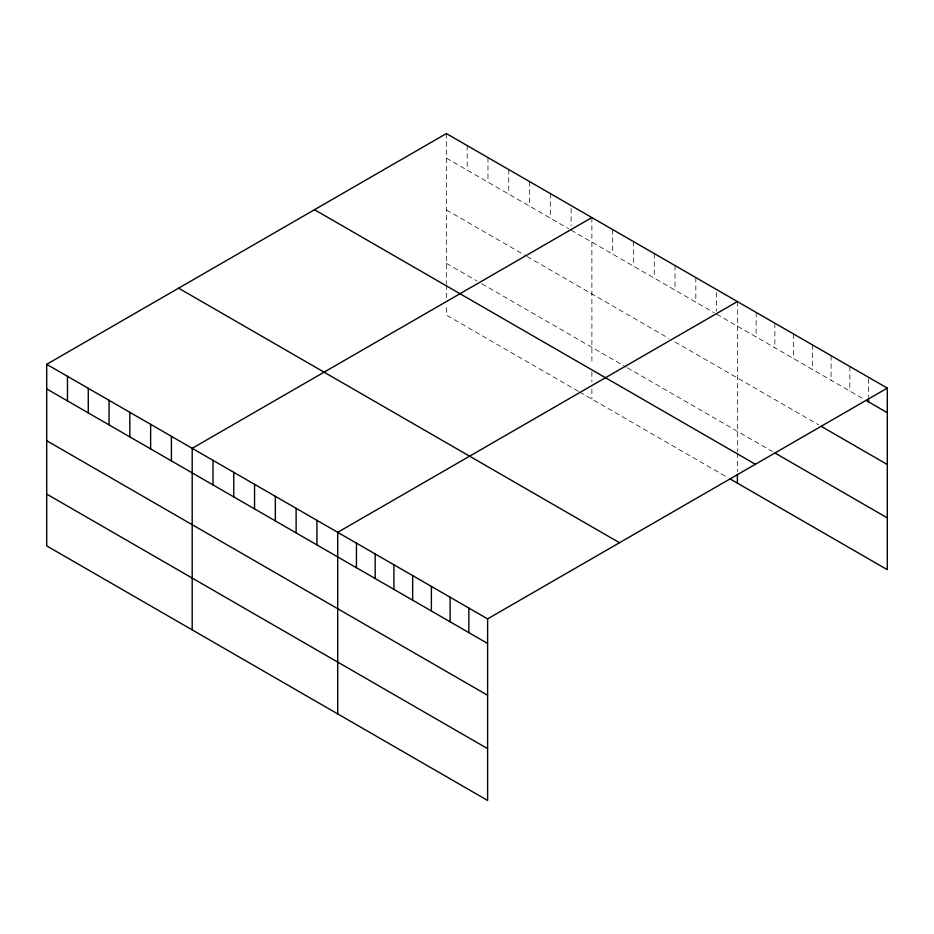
<?xml version="1.0" encoding="UTF-8"?>
<svg xmlns="http://www.w3.org/2000/svg" width="934" height="934" viewBox="0 0 934 934"><rect width="100%" height="100%" fill="white"/><g stroke="black" fill="none" stroke-linecap="round" stroke-linejoin="round"><path stroke-width="0.7" stroke-dasharray="4.67 3.5" d="M446.394 158.138L568.666 228.725M571.106 230.138L714.16 312.727M716.611 314.139L863.565 398.981M446.394 209.94L525.865 255.823M527.091 256.535L668.919 338.412M675.037 341.949L818.593 424.83M446.394 263.318L476.959 280.971M481.851 283.784L626.13 367.085M627.356 367.798L772.371 451.519M578.438 391.358L446.394 315.12L446.394 305.056M579.664 392.07L727.609 477.484M868.562 378.737L868.562 397.534M849.823 366.478L849.823 391.054M831.085 355.656L831.085 380.231M812.346 344.844L812.346 369.42M793.608 334.022L793.608 358.598M774.87 323.199L774.87 347.775M756.131 312.388L756.131 336.964M737.393 301.565L737.393 451.472M737.393 452.908L737.393 471.612M716.611 292.459L716.611 311.244M695.818 277.561L695.818 302.137M675.037 265.56L675.037 290.135M654.255 253.569L654.255 278.134M633.462 241.567L633.462 266.143M612.681 229.566L612.681 254.141M591.887 217.564L591.887 364.587M591.887 371.79L591.887 381.854M591.887 389.058L591.887 399.122M571.106 208.457L571.106 225.806M550.324 193.56L550.324 218.136M529.531 181.558L529.531 206.134M508.75 169.556L508.75 194.132M487.968 157.566L487.968 182.13M467.175 145.564L467.175 170.14M446.394 133.562L446.394 283.469M446.394 284.905L446.394 297.853"/><path stroke-width="1.4" d="M46.7 364.318L487.606 618.88L487.606 800.438L46.7 545.888L46.7 364.318L446.394 133.562L887.3 388.112L887.3 569.682L730.061 478.897M591.887 217.564L192.194 448.32L192.194 629.89M737.393 301.565L337.699 532.333L337.699 713.891M487.606 618.88L887.3 388.112M866.063 400.429L887.3 412.688M821.091 426.266L887.3 464.502M774.87 452.955L887.3 517.868M314.489 209.706L755.396 464.268M178.604 288.174L619.511 542.724M46.7 388.894L487.606 643.456M46.7 440.708L487.606 695.258M46.7 494.074L487.606 748.636M868.562 398.981L868.562 401.865M737.393 474.495L737.393 483.135M468.868 608.057L468.868 632.633M450.13 597.235L450.13 621.811M431.391 586.424L431.391 610.999M412.653 575.601L412.653 600.177M393.914 564.778L393.914 589.354M375.176 553.967L375.176 578.543M356.438 543.144L356.438 567.72M316.918 520.331L316.918 544.896M296.125 508.329L296.125 532.905M275.343 496.328L275.343 520.903M254.55 484.326L254.55 508.902M233.769 472.324L233.769 496.9M212.987 460.322L212.987 484.898M171.412 436.33L171.412 460.894M150.631 424.328L150.631 448.904M129.838 412.326L129.838 436.902M109.056 400.324L109.056 424.9M88.275 388.322L88.275 412.898M67.481 376.32L67.481 400.896"/></g></svg>
